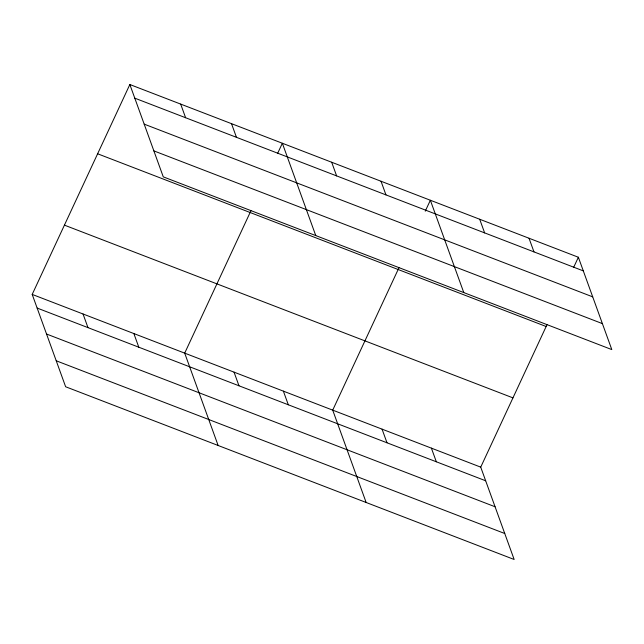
<?xml version="1.0" encoding="UTF-8"?>
<svg xmlns="http://www.w3.org/2000/svg" width="644" height="644" viewBox="0 0 644 644"><rect width="100%" height="100%" fill="white"/><g stroke="black" fill="none" stroke-linecap="round" stroke-linejoin="round"><path stroke-width="0.97" d="M546.998 324.689L480.73 467.142L514.154 559.483L65.632 386.754L32.2 294.413L129.847 84.517L578.368 257.246L611.8 349.587L163.27 176.858L129.847 84.517M250.967 210.685L184.699 353.137L218.131 445.487M277.677 153.272L282.346 143.242L315.769 235.591M398.982 267.687L332.715 410.139L366.146 502.481M425.265 211.184L430.353 200.244L463.785 292.593M573.707 267.268L578.368 257.246M134.781 98.162L583.311 270.891M144.184 124.131L592.713 296.86M153.868 150.889L602.398 323.618M97.622 153.779L546.152 326.508M64.424 225.142L512.954 397.871M32.2 294.413L480.73 467.142M37.143 308.057L485.673 480.786M46.545 334.027L495.067 506.756M56.229 360.785L504.759 533.514M529.03 238.248L533.973 251.893M479.691 219.242L484.634 232.895M381.023 181.246L385.957 194.891M331.684 162.24L336.619 175.893M431.391 448.135L436.334 461.788M382.053 429.137L386.996 442.79M231.51 123.664L236.453 137.317M180.674 104.095L185.617 117.739M283.376 391.141L288.319 404.786M234.038 372.135L238.98 385.788M133.863 333.56L138.806 347.213M83.036 313.982L87.97 327.635"/></g></svg>
